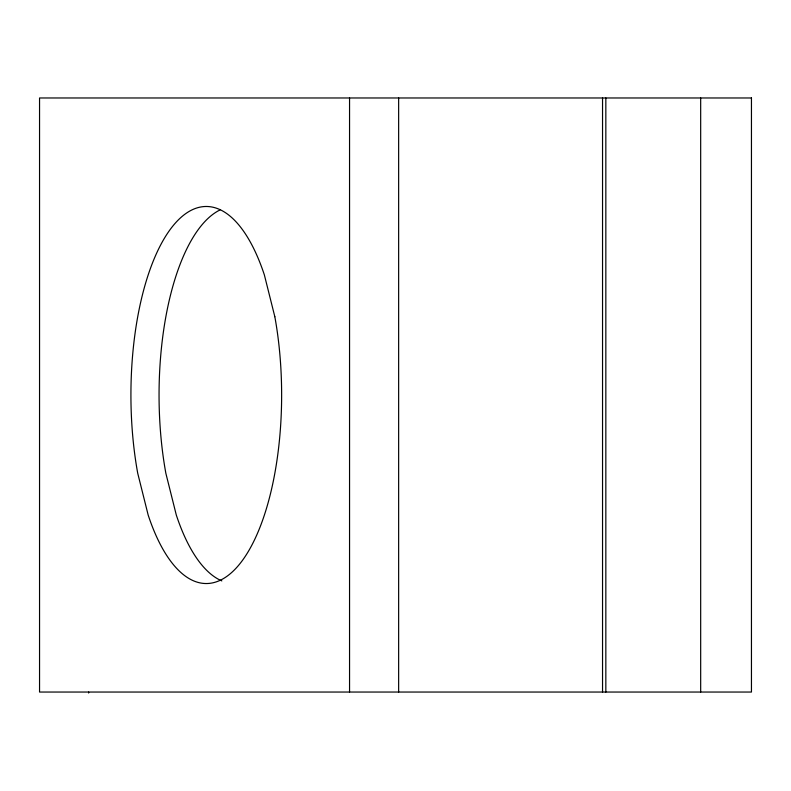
<?xml version="1.0" encoding="UTF-8"?>
<svg xmlns="http://www.w3.org/2000/svg" width="791" height="791" viewBox="0 0 791 791"><rect width="100%" height="100%" fill="white"/><g stroke="black" fill="none" stroke-linecap="round" stroke-linejoin="round"><path stroke-width="1.19" d="M700.678 97.975L700.678 692.046M605.837 97.975L605.837 692.046M602.544 97.975L602.544 692.046M398.644 97.975L398.644 692.046M349.553 97.975L349.553 692.046M88.651 692.046L88.651 693.025M221.836 580.901A188.535 75.363 90 0 1 176.304 515.04L165.863 473.325A188.535 75.363 90 0 1 219.987 209.961M751.45 97.975L39.55 97.975L39.55 692.046L751.45 692.046L751.45 97.975M274.823 316.697L264.382 274.971A188.535 75.363 -90 0 0 166.288 235.204A188.535 75.363 -90 0 0 137.733 473.325L148.164 515.04A188.535 75.363 90 0 0 246.258 554.817A188.535 75.363 90 0 0 274.823 316.697"/></g></svg>
